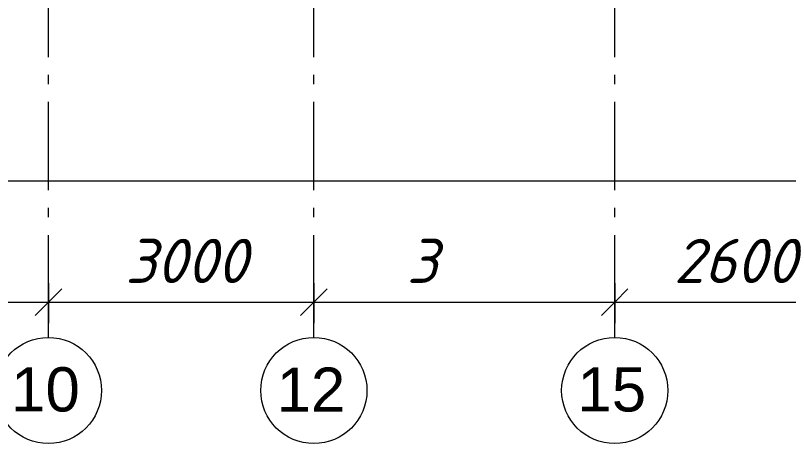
# Model space of a CAD drawing. Header units: millimetres. Extents: x -537608 to 253996, y -217170 to 186033.
# Drawn here: x -349234 to -340497, y -61471 to -56631 of the extents above; entities that cross this region are included whole.
import ezdxf

# ---------------------------------------------------------------- set-up
doc = ezdxf.new("R2010")
doc.units = ezdxf.units.MM
doc.layers.add('PDF _Геометрия', color=7, linetype='Continuous')
doc.layers.add('PDF _Текст', color=7, linetype='Continuous')
doc.styles.add('PDF ArialMT', font='arial.ttf')
doc.styles.add('PDF ISOCPEUR Italic', font='isocpeui.ttf')

msp = doc.modelspace()

# ---------------------------------------------------------------- linework, layer by layer
at = {"layer": 'PDF _Геометрия', "color": 253, "lineweight": 9, "true_color": 0xaaaaaa}
for p, q in [((-348861.3685, -57101.8782), (-348861.3685, -56101.8782)), ((-345861.3643, -57101.8782), (-345861.3643, -56101.8782)), ((-342461.367, -57101.8782), (-342461.367, -56101.8782)), ((-348861.3685, -57407.7097), (-348861.3685, -57301.879)), ((-345861.3643, -57407.7097), (-345861.3643, -57301.879)), ((-342461.367, -57407.7097), (-342461.367, -57301.879)), ((-348861.3685, -58607.7105), (-348861.3685, -57607.7105)), ((-345861.3643, -58607.7105), (-345861.3643, -57607.7105)), ((-342461.367, -58607.7105), (-342461.367, -57607.7105)), ((-348861.3685, -58913.5463), (-348861.3685, -58807.7113)), ((-345861.3643, -58913.5463), (-345861.3643, -58807.7113)), ((-342461.367, -58913.5463), (-342461.367, -58807.7113)), ((-348861.3685, -60271.4318), (-348861.3685, -59113.5428)), ((-345861.3643, -60271.4318), (-345861.3643, -59113.5428)), ((-342461.367, -60271.4318), (-342461.367, -59113.5428))]:
    msp.add_line(p, q, dxfattribs=at)
at = {"layer": 'PDF _Геометрия', "lineweight": 9}
for p, q in [((-368501.3767, -58499.249), (-264521.3486, -58499.249)), ((-348861.3685, -59659.8421), (-348861.3685, -59871.977)), ((-345861.3643, -59659.8421), (-345861.3643, -59871.977)), ((-342461.367, -59659.8421), (-342461.367, -59871.977)), ((-351461.371, -59871.977), (-348861.3685, -59871.977)), ((-348861.3685, -59871.977), (-345861.3643, -59871.977)), ((-348861.3685, -59871.977), (-348861.3685, -60111.9754)), ((-345861.3643, -59871.977), (-342461.367, -59871.977)), ((-345861.3643, -59871.977), (-345861.3643, -60111.9754)), ((-342461.367, -59871.977), (-339861.3645, -59871.977)), ((-342461.367, -59871.977), (-342461.367, -60111.9754))]:
    msp.add_line(p, q, dxfattribs=at)
at = {"layer": 'PDF _Геометрия', "lineweight": 20}
for p, q in [((-348711.3679, -59721.9764), (-348861.3685, -59871.977)), ((-345711.3722, -59721.9764), (-345861.3643, -59871.977)), ((-342311.3663, -59721.9764), (-342461.367, -59871.977)), ((-348861.3685, -59871.977), (-349011.3692, -60021.9733)), ((-345861.3643, -59871.977), (-346011.365, -60021.9733)), ((-342461.367, -59871.977), (-342611.3676, -60021.9733))]:
    msp.add_line(p, q, dxfattribs=at)
for centre, radius in [((-348861.3672, -60871.43), 600.0013), ((-345861.3689, -60871.4311), 599.9986), ((-342461.3657, -60871.43), 600.0013)]:
    msp.add_circle(centre, radius, dxfattribs=at)

# ---------------------------------------------------------------- texts
at = {"layer": 'PDF _Текст', "char_height": 500, "attachment_point": 4}
for s, insert, style in [('3000', (-347993.4523, -59406.4609), 'PDF ISOCPEUR Italic'), ('3 ', (-344812.5913, -59406.4609), 'PDF ISOCPEUR Italic'), ('2600', (-341793.443, -59406.4609), 'PDF ISOCPEUR Italic'), ('10', (-349282.9256, -60862.3554), 'PDF ArialMT'), ('12', (-346282.9214, -60862.3554), 'PDF ArialMT'), ('15', (-342882.9241, -60862.3554), 'PDF ArialMT')]:
    msp.add_mtext(s, dxfattribs=dict(at, insert=insert, style=style))

doc.saveas('drawing.dxf')
